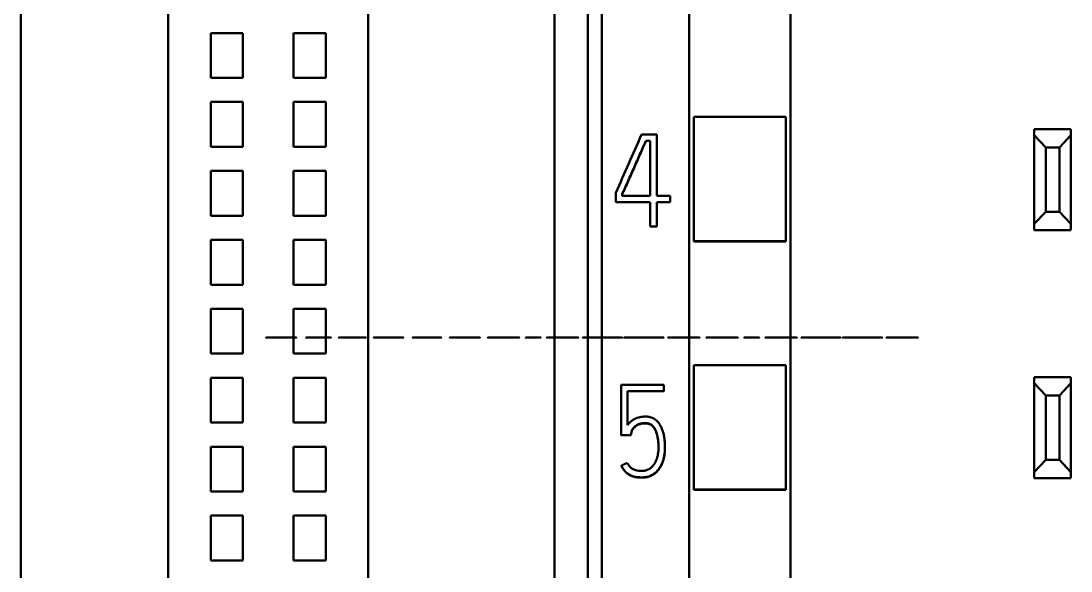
# Model space of a CAD drawing. Header units: millimetres. Extents: x 0 to 594, y 0 to 420.
# Drawn here: x 118.74 to 141.56, y 271.21 to 283.18 of the extents above; entities that cross this region are included whole.
import ezdxf

# ---------------------------------------------------------------- set-up
doc = ezdxf.new("R2010")
doc.units = ezdxf.units.MM
doc.layers.add('1', color=7, linetype='Continuous')
doc.layers.add('66', color=7, linetype='Continuous')

msp = doc.modelspace()

# ---------------------------------------------------------------- linework, layer by layer
at = {"layer": '1', "color": 7, "linetype": 'Continuous', "lineweight": 50}
for p, q in [((131.061, 360.313), (131.061, 246.895)), ((135.461, 358.032), (135.461, 249.217)), ((118.736, 299.885), (118.736, 262.532)), ((130.336, 296.076), (130.336, 262.506)), ((121.936, 295.757), (121.936, 265.807)), ((126.286, 265.807), (126.286, 295.757)), ((131.361, 293.382), (131.361, 229.427)), ((133.261, 293.382), (133.261, 229.427)), ((122.861, 281.945), (122.861, 282.92)), ((122.861, 282.92), (123.561, 282.92)), ((123.561, 282.92), (123.561, 281.945)), ((124.661, 281.945), (124.661, 282.92)), ((124.661, 282.92), (125.361, 282.92)), ((125.361, 282.92), (125.361, 281.945)), ((123.561, 281.945), (122.861, 281.945)), ((125.361, 281.945), (124.661, 281.945)), ((122.861, 280.445), (122.861, 281.42)), ((122.861, 281.42), (123.561, 281.42)), ((123.561, 281.42), (123.561, 280.445)), ((124.661, 281.42), (125.361, 281.42)), ((124.661, 280.445), (124.661, 281.42)), ((125.361, 281.42), (125.361, 280.445)), ((133.361, 278.393), (133.361, 281.095)), ((135.361, 281.095), (133.361, 281.095)), ((135.361, 278.393), (135.361, 281.095)), ((140.761, 280.832), (141.561, 280.832)), ((140.761, 280.699), (140.761, 280.832)), ((141.561, 280.832), (141.561, 280.699)), ((132.227, 280.71), (132.557, 280.71)), ((132.415, 280.572), (132.318, 280.572)), ((132.415, 279.38), (132.415, 280.572)), ((132.557, 280.71), (132.557, 279.38)), ((141.011, 280.432), (140.761, 280.699)), ((140.761, 278.766), (140.761, 280.699)), ((141.561, 280.699), (141.311, 280.432)), ((141.561, 280.699), (141.561, 278.766)), ((123.561, 280.445), (122.861, 280.445)), ((125.361, 280.445), (124.661, 280.445)), ((141.311, 280.432), (141.011, 280.432)), ((141.011, 280.432), (141.011, 279.032)), ((141.311, 279.032), (141.311, 280.432)), ((122.861, 278.945), (122.861, 279.92)), ((122.861, 279.92), (123.561, 279.92)), ((123.561, 279.92), (123.561, 278.945)), ((124.661, 278.945), (124.661, 279.92)), ((124.661, 279.92), (125.361, 279.92)), ((125.361, 279.92), (125.361, 278.945)), ((131.667, 279.241), (131.667, 279.446)), ((131.805, 279.416), (131.805, 279.38)), ((131.805, 279.38), (132.415, 279.38)), ((132.557, 279.38), (132.851, 279.38)), ((132.851, 279.38), (132.851, 279.241)), ((132.415, 279.241), (131.667, 279.241)), ((132.415, 278.711), (132.415, 279.241)), ((132.557, 279.241), (132.557, 278.711)), ((132.851, 279.241), (132.557, 279.241)), ((123.561, 278.945), (122.861, 278.945)), ((125.361, 278.945), (124.661, 278.945)), ((140.761, 278.766), (141.011, 279.032)), ((141.011, 279.032), (141.311, 279.032)), ((141.311, 279.032), (141.561, 278.766)), ((132.557, 278.711), (132.415, 278.711)), ((140.761, 278.632), (140.761, 278.766)), ((141.561, 278.766), (141.561, 278.632)), ((141.561, 278.632), (140.761, 278.632)), ((122.861, 277.445), (122.861, 278.42)), ((122.861, 278.42), (123.561, 278.42)), ((123.561, 278.42), (123.561, 277.445)), ((124.661, 278.42), (125.361, 278.42)), ((124.661, 277.445), (124.661, 278.42)), ((125.361, 278.42), (125.361, 277.445)), ((133.361, 278.382), (133.361, 278.393)), ((135.361, 278.393), (133.361, 278.393)), ((135.361, 278.382), (133.361, 278.382)), ((135.361, 278.382), (135.361, 278.393)), ((123.561, 277.445), (122.861, 277.445)), ((125.361, 277.445), (124.661, 277.445)), ((122.861, 275.945), (122.861, 276.92)), ((122.861, 276.92), (123.561, 276.92)), ((123.561, 276.92), (123.561, 275.945)), ((124.661, 275.945), (124.661, 276.92)), ((124.661, 276.92), (125.361, 276.92)), ((125.361, 276.92), (125.361, 275.945)), ((123.561, 275.945), (122.861, 275.945)), ((125.361, 275.945), (124.661, 275.945)), ((133.361, 272.992), (133.361, 275.693)), ((135.361, 275.693), (133.361, 275.693)), ((135.361, 272.992), (135.361, 275.693)), ((122.861, 274.445), (122.861, 275.42)), ((122.861, 275.42), (123.561, 275.42)), ((123.561, 275.42), (123.561, 274.445)), ((124.661, 274.445), (124.661, 275.42)), ((124.661, 275.42), (125.361, 275.42)), ((125.361, 275.42), (125.361, 274.445)), ((140.761, 275.432), (141.561, 275.432)), ((140.761, 275.299), (140.761, 275.432)), ((141.011, 275.032), (140.761, 275.299)), ((140.761, 273.366), (140.761, 275.299)), ((141.561, 275.299), (141.311, 275.032)), ((141.561, 275.432), (141.561, 275.299)), ((141.561, 275.299), (141.561, 273.366)), ((131.783, 275.265), (131.783, 274.167)), ((132.707, 275.265), (131.783, 275.265)), ((131.922, 274.389), (131.922, 275.127)), ((131.922, 275.127), (132.707, 275.127)), ((132.707, 275.127), (132.707, 275.265)), ((132.707, 275.127), (132.707, 275.121)), ((141.311, 275.032), (141.011, 275.032)), ((141.011, 275.032), (141.011, 273.632)), ((141.311, 273.632), (141.311, 275.032)), ((123.561, 274.445), (122.861, 274.445)), ((125.361, 274.445), (124.661, 274.445)), ((131.783, 274.167), (131.783, 274.161)), ((131.783, 274.167), (131.994, 274.167)), ((131.994, 274.167), (131.994, 274.161)), ((122.861, 273.92), (123.561, 273.92)), ((122.861, 272.945), (122.861, 273.92)), ((123.561, 273.92), (123.561, 272.945)), ((124.661, 272.945), (124.661, 273.92)), ((124.661, 273.92), (125.361, 273.92)), ((125.361, 273.92), (125.361, 272.945)), ((132.735, 273.902), (132.735, 273.908)), ((131.789, 273.51), (131.789, 273.504)), ((140.761, 273.366), (141.011, 273.632)), ((141.011, 273.632), (141.311, 273.632)), ((141.311, 273.632), (141.561, 273.366)), ((140.761, 273.232), (140.761, 273.366)), ((141.561, 273.232), (140.761, 273.232)), ((141.561, 273.366), (141.561, 273.232)), ((133.361, 272.982), (133.361, 272.992)), ((135.361, 272.992), (133.361, 272.992)), ((135.361, 272.982), (135.361, 272.992)), ((123.561, 272.945), (122.861, 272.945)), ((125.361, 272.945), (124.661, 272.945)), ((135.361, 272.982), (133.361, 272.982)), ((122.861, 271.445), (122.861, 272.42)), ((122.861, 272.42), (123.561, 272.42)), ((123.561, 272.42), (123.561, 271.445)), ((124.661, 272.42), (125.361, 272.42)), ((124.661, 271.445), (124.661, 272.42)), ((125.361, 272.42), (125.361, 271.445)), ((123.561, 271.445), (122.861, 271.445)), ((125.361, 271.445), (124.661, 271.445))]:
    msp.add_line(p, q, dxfattribs=at)
msp.add_ellipse((141.885, 240.787), major_axis=(441.592, 998.143), ratio=0.022901, start_param=1.540922, end_param=1.542189, dxfattribs=at)
for points, knots in [([(132.318, 280.572), (132.308, 280.548), (132.297, 280.523), (132.276, 280.475), (132.266, 280.451), (132.234, 280.379), (132.213, 280.33), (132.17, 280.234), (132.149, 280.186), (132.106, 280.089), (132.085, 280.041), (132.042, 279.945), (132.02, 279.897), (131.977, 279.801), (131.956, 279.752), (131.913, 279.656), (131.892, 279.608), (131.86, 279.536), (131.849, 279.512), (131.832, 279.476), (131.827, 279.464), (131.816, 279.44), (131.811, 279.428), (131.805, 279.416)], [0, 0, 0, 0, 0.0625, 0.0625, 0.125, 0.125, 0.25, 0.25, 0.375, 0.375, 0.5, 0.5, 0.625, 0.625, 0.75, 0.75, 0.875, 0.875, 0.9375, 0.9375, 0.96875, 0.96875, 1, 1, 1, 1]), ([(131.805, 279.409), (131.811, 279.421), (131.816, 279.433), (131.827, 279.457), (131.832, 279.469), (131.849, 279.505), (131.86, 279.53), (131.892, 279.602), (131.913, 279.65), (131.956, 279.746), (131.977, 279.794), (132.02, 279.891), (132.042, 279.939), (132.085, 280.035), (132.106, 280.083), (132.149, 280.18), (132.17, 280.228), (132.213, 280.324), (132.234, 280.373), (132.266, 280.445), (132.276, 280.469), (132.297, 280.517), (132.308, 280.541), (132.318, 280.566)], [0, 0, 0, 0, 0.03125, 0.03125, 0.0625, 0.0625, 0.125, 0.125, 0.25, 0.25, 0.375, 0.375, 0.5, 0.5, 0.625, 0.625, 0.75, 0.75, 0.875, 0.875, 0.9375, 0.9375, 1, 1, 1, 1]), ([(131.789, 273.51), (131.801, 273.483), (131.814, 273.458), (131.839, 273.422), (131.847, 273.41), (131.866, 273.388), (131.876, 273.377), (131.898, 273.358), (131.909, 273.349), (131.932, 273.331), (131.944, 273.323), (131.969, 273.308), (131.982, 273.301), (132.008, 273.289), (132.022, 273.284), (132.05, 273.275), (132.064, 273.271), (132.092, 273.264), (132.106, 273.261), (132.135, 273.257), (132.15, 273.256), (132.172, 273.254), (132.179, 273.254), (132.194, 273.253), (132.201, 273.253), (132.223, 273.252), (132.238, 273.252), (132.267, 273.253), (132.281, 273.254), (132.311, 273.257), (132.325, 273.259), (132.354, 273.266), (132.368, 273.269), (132.41, 273.283), (132.437, 273.295), (132.475, 273.317), (132.488, 273.325), (132.512, 273.342), (132.523, 273.351), (132.545, 273.37), (132.556, 273.38), (132.576, 273.402), (132.585, 273.413), (132.612, 273.448), (132.628, 273.473), (132.649, 273.511), (132.656, 273.524), (132.668, 273.551), (132.674, 273.565), (132.69, 273.606), (132.699, 273.633), (132.714, 273.69), (132.72, 273.718), (132.726, 273.762), (132.728, 273.776), (132.731, 273.805), (132.732, 273.82), (132.734, 273.864), (132.735, 273.893), (132.734, 273.952), (132.732, 274.01), (132.726, 274.068), (132.719, 274.126), (132.714, 274.155), (132.704, 274.198), (132.701, 274.212), (132.693, 274.24), (132.689, 274.255), (132.675, 274.296), (132.665, 274.324), (132.645, 274.363), (132.638, 274.377), (132.623, 274.402), (132.615, 274.414), (132.59, 274.45), (132.571, 274.472), (132.526, 274.511), (132.501, 274.527), (132.462, 274.547), (132.448, 274.552), (132.42, 274.562), (132.405, 274.565), (132.377, 274.571), (132.362, 274.572), (132.332, 274.575), (132.318, 274.575), (132.288, 274.575), (132.274, 274.574), (132.244, 274.572), (132.23, 274.57), (132.201, 274.565), (132.187, 274.562), (132.158, 274.555), (132.144, 274.551), (132.116, 274.541), (132.102, 274.536), (132.076, 274.523), (132.063, 274.516), (132.037, 274.501), (132.025, 274.493), (132.001, 274.475), (131.99, 274.465), (131.969, 274.445), (131.959, 274.435), (131.939, 274.413), (131.93, 274.401), (131.922, 274.389)], [0, 0, 0, 0, 0.03125, 0.03125, 0.046875, 0.046875, 0.0625, 0.0625, 0.078125, 0.078125, 0.09375, 0.09375, 0.109375, 0.109375, 0.125, 0.125, 0.140625, 0.140625, 0.15625, 0.15625, 0.171875, 0.171875, 0.179688, 0.179688, 0.1875, 0.1875, 0.203125, 0.203125, 0.21875, 0.21875, 0.234375, 0.234375, 0.25, 0.25, 0.28125, 0.28125, 0.296875, 0.296875, 0.3125, 0.3125, 0.328125, 0.328125, 0.34375, 0.34375, 0.375, 0.375, 0.390625, 0.390625, 0.40625, 0.40625, 0.4375, 0.4375, 0.46875, 0.46875, 0.484375, 0.484375, 0.5, 0.5, 0.53125, 0.53125, 0.5625, 0.59375, 0.59375, 0.625, 0.625, 0.640625, 0.640625, 0.65625, 0.65625, 0.6875, 0.6875, 0.703125, 0.703125, 0.71875, 0.71875, 0.75, 0.75, 0.78125, 0.78125, 0.796875, 0.796875, 0.8125, 0.8125, 0.828125, 0.828125, 0.84375, 0.84375, 0.859375, 0.859375, 0.875, 0.875, 0.890625, 0.890625, 0.90625, 0.90625, 0.921875, 0.921875, 0.9375, 0.9375, 0.953125, 0.953125, 0.96875, 0.96875, 0.984375, 0.984375, 1, 1, 1, 1]), ([(131.994, 274.167), (131.995, 274.19), (131.998, 274.213), (132.007, 274.247), (132.01, 274.258), (132.02, 274.279), (132.025, 274.289), (132.037, 274.309), (132.044, 274.318), (132.059, 274.336), (132.067, 274.344), (132.084, 274.36), (132.093, 274.367), (132.112, 274.381), (132.122, 274.387), (132.142, 274.398), (132.152, 274.403), (132.173, 274.412), (132.184, 274.416), (132.218, 274.426), (132.24, 274.43), (132.275, 274.433), (132.286, 274.434), (132.309, 274.434), (132.321, 274.433), (132.344, 274.431), (132.355, 274.429), (132.372, 274.426), (132.378, 274.424), (132.389, 274.421), (132.395, 274.419), (132.411, 274.413), (132.421, 274.408), (132.441, 274.396), (132.451, 274.389), (132.468, 274.373), (132.476, 274.365), (132.49, 274.347), (132.497, 274.337), (132.516, 274.308), (132.526, 274.287), (132.544, 274.245), (132.551, 274.223), (132.571, 274.157), (132.58, 274.112), (132.589, 274.043), (132.591, 274.021), (132.593, 273.975), (132.594, 273.951), (132.595, 273.882), (132.594, 273.837), (132.585, 273.769), (132.581, 273.746), (132.574, 273.712), (132.571, 273.701), (132.565, 273.679), (132.562, 273.667), (132.55, 273.635), (132.542, 273.613), (132.526, 273.582), (132.521, 273.572), (132.509, 273.552), (132.502, 273.542), (132.482, 273.514), (132.467, 273.496), (132.443, 273.472), (132.434, 273.465), (132.416, 273.45), (132.406, 273.443), (132.386, 273.431), (132.376, 273.426), (132.355, 273.416), (132.344, 273.412), (132.311, 273.402), (132.288, 273.398), (132.253, 273.394), (132.242, 273.394), (132.218, 273.393), (132.207, 273.393), (132.172, 273.394), (132.149, 273.397), (132.115, 273.404), (132.104, 273.407), (132.082, 273.414), (132.071, 273.418), (132.039, 273.432), (132.019, 273.444), (131.992, 273.466), (131.983, 273.474), (131.966, 273.49), (131.951, 273.508), (131.938, 273.527), (131.926, 273.547), (131.921, 273.557), (131.916, 273.568)], [0, 0, 0, 0, 0.03125, 0.03125, 0.046875, 0.046875, 0.0625, 0.0625, 0.078125, 0.078125, 0.09375, 0.09375, 0.109375, 0.109375, 0.125, 0.125, 0.140625, 0.140625, 0.15625, 0.15625, 0.1875, 0.1875, 0.203125, 0.203125, 0.21875, 0.21875, 0.234375, 0.234375, 0.242187, 0.242187, 0.25, 0.25, 0.265625, 0.265625, 0.28125, 0.28125, 0.296875, 0.296875, 0.3125, 0.3125, 0.34375, 0.34375, 0.375, 0.375, 0.4375, 0.4375, 0.46875, 0.46875, 0.5, 0.5, 0.5625, 0.5625, 0.59375, 0.59375, 0.609375, 0.609375, 0.625, 0.625, 0.65625, 0.65625, 0.671875, 0.671875, 0.6875, 0.6875, 0.71875, 0.71875, 0.734375, 0.734375, 0.75, 0.75, 0.765625, 0.765625, 0.78125, 0.78125, 0.8125, 0.8125, 0.828125, 0.828125, 0.84375, 0.84375, 0.875, 0.875, 0.890625, 0.890625, 0.90625, 0.90625, 0.9375, 0.9375, 0.953125, 0.953125, 0.96875, 0.984375, 0.984375, 1, 1, 1, 1]), ([(132.595, 273.904), (132.595, 273.91), (132.595, 273.916), (132.594, 273.944), (132.594, 273.967), (132.591, 274.013), (132.589, 274.036), (132.583, 274.081), (132.579, 274.104), (132.57, 274.149), (132.565, 274.172), (132.555, 274.205), (132.551, 274.216), (132.544, 274.238), (132.539, 274.249), (132.526, 274.281), (132.516, 274.301), (132.497, 274.331), (132.491, 274.34), (132.476, 274.358), (132.468, 274.367), (132.451, 274.382), (132.442, 274.389), (132.422, 274.402), (132.411, 274.407), (132.39, 274.415), (132.379, 274.418), (132.356, 274.423), (132.344, 274.425), (132.321, 274.427), (132.31, 274.427), (132.287, 274.427), (132.275, 274.427), (132.252, 274.425), (132.241, 274.424), (132.218, 274.419), (132.196, 274.414), (132.174, 274.406), (132.153, 274.397), (132.142, 274.392), (132.112, 274.375), (132.093, 274.362), (132.068, 274.339), (132.06, 274.33), (132.044, 274.312), (132.038, 274.303), (132.025, 274.284), (132.02, 274.273), (132.011, 274.252), (132.007, 274.241), (132.001, 274.219), (131.999, 274.207), (131.995, 274.184), (131.994, 274.173), (131.994, 274.161)], [0, 0, 0, 0, 0.015899, 0.015899, 0.077406, 0.077406, 0.138912, 0.138912, 0.200418, 0.200418, 0.261925, 0.261925, 0.292678, 0.292678, 0.323431, 0.323431, 0.384937, 0.384937, 0.41569, 0.41569, 0.446443, 0.446443, 0.477197, 0.477197, 0.50795, 0.50795, 0.538703, 0.538703, 0.569456, 0.569456, 0.600209, 0.600209, 0.630962, 0.630962, 0.661715, 0.661715, 0.692469, 0.723222, 0.723222, 0.753975, 0.753975, 0.815481, 0.815481, 0.846234, 0.846234, 0.876987, 0.876987, 0.907741, 0.907741, 0.938494, 0.938494, 0.969247, 0.969247, 1, 1, 1, 1]), ([(132.735, 273.902), (132.735, 273.88), (132.734, 273.859), (132.732, 273.809), (132.729, 273.78), (132.723, 273.736), (132.721, 273.722), (132.715, 273.693), (132.712, 273.679), (132.702, 273.636), (132.693, 273.608), (132.672, 273.553), (132.66, 273.526), (132.632, 273.474), (132.617, 273.449), (132.591, 273.414), (132.581, 273.403), (132.562, 273.381), (132.552, 273.37), (132.519, 273.34), (132.495, 273.323), (132.458, 273.3), (132.445, 273.293), (132.418, 273.281), (132.404, 273.275), (132.362, 273.261), (132.334, 273.254), (132.29, 273.248), (132.275, 273.247), (132.246, 273.246), (132.231, 273.246), (132.202, 273.247), (132.187, 273.247), (132.158, 273.249), (132.143, 273.25), (132.114, 273.253), (132.1, 273.256), (132.071, 273.262), (132.056, 273.266), (132.028, 273.275), (132.015, 273.281), (131.988, 273.292), (131.975, 273.299), (131.949, 273.314), (131.936, 273.322), (131.912, 273.34), (131.901, 273.349), (131.879, 273.368), (131.869, 273.379), (131.849, 273.401), (131.84, 273.413), (131.815, 273.45), (131.801, 273.477), (131.789, 273.504)], [0, 0, 0, 0, 0.044434, 0.044434, 0.104157, 0.104157, 0.134018, 0.134018, 0.16388, 0.16388, 0.223602, 0.223602, 0.283325, 0.283325, 0.343048, 0.343048, 0.37291, 0.37291, 0.402771, 0.402771, 0.462494, 0.462494, 0.492355, 0.492355, 0.522217, 0.522217, 0.58194, 0.58194, 0.611801, 0.611801, 0.641663, 0.641663, 0.671524, 0.671524, 0.701386, 0.701386, 0.731247, 0.731247, 0.761108, 0.761108, 0.79097, 0.79097, 0.820831, 0.820831, 0.850693, 0.850693, 0.880554, 0.880554, 0.910416, 0.910416, 0.940277, 0.940277, 1, 1, 1, 1])]:
    msp.add_open_spline(points, degree=3, knots=knots, dxfattribs=at)
msp.add_rational_spline([(131.916, 273.568), (131.852, 273.539), (131.789, 273.51)], [0.499999993177, 0.500000006823, 0.499999993177], degree=2, dxfattribs=at)
at = {"layer": '66', "color": 7, "linetype": 'Continuous', "lineweight": 50}
for points, knots in [([(124.636, 276.292), (124.638, 276.292), (124.64, 276.292), (124.642, 276.292), (124.606, 276.292), (124.585, 276.292), (124.493, 276.292), (124.419, 276.292), (124.355, 276.292), (124.266, 276.292), (124.196, 276.292), (124.09, 276.292), (124.063, 276.292), (124.063, 276.292), (124.085, 276.292), (124.185, 276.292), (124.272, 276.292), (124.49, 276.292), (124.569, 276.292), (124.692, 276.292), (124.723, 276.292), (124.723, 276.292), (124.681, 276.292), (124.547, 276.292), (124.491, 276.292), (124.329, 276.292), (124.249, 276.292), (124.188, 276.292), (124.201, 276.292), (124.23, 276.292), (124.341, 276.292), (124.442, 276.292), (124.591, 276.292), (124.611, 276.292), (124.636, 276.292)], [0, 0, 0, 0, 0.010991, 0.010991, 0.010991, 0.018587, 0.018587, 0.105127, 0.105127, 0.105127, 0.18587, 0.18587, 0.273503, 0.273503, 0.346938, 0.346938, 0.435628, 0.435628, 0.506463, 0.506463, 0.57745, 0.57745, 0.665184, 0.665184, 0.717801, 0.717801, 0.802348, 0.802348, 0.802348, 0.876554, 0.876554, 0.987962, 0.987962, 1, 1, 1, 1]), ([(124.243, 276.292), (124.283, 276.292), (124.335, 276.292), (124.463, 276.292), (124.514, 276.292), (124.552, 276.292), (124.588, 276.292), (124.606, 276.292), (124.606, 276.292), (124.587, 276.292), (124.549, 276.292), (124.51, 276.292), (124.459, 276.292), (124.332, 276.292), (124.281, 276.292), (124.204, 276.292), (124.185, 276.292), (124.185, 276.292), (124.205, 276.292), (124.243, 276.292)], [0, 0, 0, 0, 0.125796, 0.125796, 0.249003, 0.249003, 0.249003, 0.378129, 0.378129, 0.509197, 0.509197, 0.509197, 0.63137, 0.63137, 0.755597, 0.755597, 0.879854, 0.879854, 1, 1, 1, 1]), ([(124.927, 276.292), (124.927, 276.292), (124.927, 276.292), (124.927, 276.292), (125.11, 276.292), (125.293, 276.292), (125.476, 276.292), (125.476, 276.292), (125.476, 276.292), (125.476, 276.292), (125.332, 276.292), (125.187, 276.292), (125.043, 276.292), (125.043, 276.292), (125.043, 276.292), (125.043, 276.292), (125.173, 276.292), (125.304, 276.292), (125.434, 276.292), (125.434, 276.292), (125.434, 276.292), (125.434, 276.292), (125.304, 276.292), (125.173, 276.292), (125.043, 276.292), (125.043, 276.292), (125.043, 276.292), (125.043, 276.292), (125.18, 276.292), (125.317, 276.292), (125.455, 276.292), (125.455, 276.292), (125.455, 276.292), (125.455, 276.292), (125.279, 276.292), (125.103, 276.292), (124.927, 276.292)], [0, 0, 0, 0, 0.21251, 0.21251, 0.21251, 0.329171, 0.329171, 0.329171, 0.349421, 0.349421, 0.349421, 0.441501, 0.441501, 0.441501, 0.5189, 0.5189, 0.5189, 0.602149, 0.602149, 0.602149, 0.622398, 0.622398, 0.622398, 0.705647, 0.705647, 0.705647, 0.780009, 0.780009, 0.780009, 0.867589, 0.867589, 0.867589, 0.887839, 0.887839, 0.887839, 1, 1, 1, 1]), ([(125.664, 276.292), (125.659, 276.292), (125.655, 276.292), (125.65, 276.292), (125.743, 276.292), (125.828, 276.292), (126.003, 276.292), (126.082, 276.292), (126.205, 276.292), (126.236, 276.292), (126.236, 276.292), (126.209, 276.292), (126.135, 276.292), (126.11, 276.292), (126.081, 276.292), (126.053, 276.292), (126.011, 276.292), (125.882, 276.292), (125.832, 276.292), (125.776, 276.292), (125.763, 276.292), (125.763, 276.292), (125.781, 276.292), (125.855, 276.292), (125.899, 276.292), (126.02, 276.292), (126.092, 276.292), (126.166, 276.292), (126.174, 276.292), (126.181, 276.292), (126.189, 276.292), (126.099, 276.292), (126.02, 276.292), (125.902, 276.292), (125.854, 276.292), (125.759, 276.292), (125.721, 276.292), (125.658, 276.292), (125.64, 276.292), (125.64, 276.292), (125.665, 276.292), (125.716, 276.292), (125.736, 276.292), (125.758, 276.292), (125.809, 276.292), (125.851, 276.292), (125.99, 276.292), (126.044, 276.292), (126.068, 276.292), (126.098, 276.292), (126.113, 276.292), (126.113, 276.292), (126.095, 276.292), (126.022, 276.292), (125.972, 276.292), (125.837, 276.292), (125.756, 276.292), (125.664, 276.292)], [0, 0, 0, 0, 0.016409, 0.016409, 0.016409, 0.058225, 0.058225, 0.111721, 0.111721, 0.167922, 0.167922, 0.218101, 0.218101, 0.238646, 0.238646, 0.238646, 0.267196, 0.267196, 0.3048, 0.3048, 0.342404, 0.342404, 0.386356, 0.386356, 0.429009, 0.429009, 0.484244, 0.484244, 0.484244, 0.508937, 0.508937, 0.508937, 0.565074, 0.565074, 0.607508, 0.607508, 0.654788, 0.654788, 0.718615, 0.718615, 0.789618, 0.789618, 0.789618, 0.810403, 0.810403, 0.831095, 0.831095, 0.860135, 0.860135, 0.860135, 0.891325, 0.891325, 0.924863, 0.924863, 0.960516, 0.960516, 1, 1, 1, 1]), ([(126.487, 276.292), (126.529, 276.292), (126.572, 276.292), (126.614, 276.292), (126.759, 276.292), (126.903, 276.292), (127.048, 276.292), (127.048, 276.292), (127.048, 276.292), (127.048, 276.292), (126.832, 276.292), (126.615, 276.292), (126.399, 276.292), (126.399, 276.292), (126.399, 276.292), (126.399, 276.292), (126.576, 276.292), (126.752, 276.292), (126.929, 276.292), (126.782, 276.292), (126.634, 276.292), (126.487, 276.292)], [0, 0, 0, 0, 0.036215, 0.036215, 0.036215, 0.322246, 0.322246, 0.322246, 0.349407, 0.349407, 0.349407, 0.534482, 0.534482, 0.534482, 0.561643, 0.561643, 0.561643, 0.712917, 0.712917, 0.712917, 1, 1, 1, 1]), ([(127.292, 276.292), (127.278, 276.292), (127.264, 276.292), (127.25, 276.292), (127.337, 276.292), (127.424, 276.292), (127.611, 276.292), (127.693, 276.292), (127.759, 276.292), (127.836, 276.292), (127.875, 276.292), (127.875, 276.292), (127.844, 276.292), (127.725, 276.292), (127.649, 276.292), (127.502, 276.292), (127.449, 276.292), (127.394, 276.292), (127.398, 276.292), (127.402, 276.292), (127.406, 276.292), (127.548, 276.292), (127.69, 276.292), (127.832, 276.292), (127.832, 276.292), (127.832, 276.292), (127.832, 276.292), (127.652, 276.292), (127.472, 276.292), (127.292, 276.292), (127.287, 276.292), (127.282, 276.292), (127.277, 276.292), (127.371, 276.292), (127.456, 276.292), (127.606, 276.292), (127.663, 276.292), (127.739, 276.292), (127.758, 276.292), (127.758, 276.292), (127.736, 276.292), (127.693, 276.292), (127.647, 276.292), (127.585, 276.292), (127.441, 276.292), (127.368, 276.292), (127.292, 276.292)], [0, 0, 0, 0, 0.020196, 0.020196, 0.020196, 0.073566, 0.073566, 0.134214, 0.134214, 0.134214, 0.195453, 0.195453, 0.251514, 0.251514, 0.303335, 0.303335, 0.329668, 0.329668, 0.329668, 0.389918, 0.389918, 0.389918, 0.477765, 0.477765, 0.477765, 0.497395, 0.497395, 0.497395, 0.608635, 0.608635, 0.608635, 0.713812, 0.713812, 0.713812, 0.768046, 0.768046, 0.819122, 0.819122, 0.864375, 0.864375, 0.916877, 0.916877, 0.916877, 0.960794, 0.960794, 1, 1, 1, 1]), ([(128.139, 276.292), (128.137, 276.292), (128.135, 276.292), (128.133, 276.292), (128.166, 276.292), (128.188, 276.292), (128.282, 276.292), (128.356, 276.292), (128.509, 276.292), (128.579, 276.292), (128.686, 276.292), (128.713, 276.292), (128.713, 276.292), (128.671, 276.292), (128.533, 276.292), (128.464, 276.292), (128.285, 276.292), (128.206, 276.292), (128.083, 276.292), (128.052, 276.292), (128.052, 276.292), (128.094, 276.292), (128.228, 276.292), (128.284, 276.292), (128.446, 276.292), (128.526, 276.292), (128.587, 276.292), (128.574, 276.292), (128.546, 276.292), (128.433, 276.292), (128.333, 276.292), (128.182, 276.292), (128.162, 276.292), (128.139, 276.292)], [0, 0, 0, 0, 0.010188, 0.010188, 0.010188, 0.017208, 0.017208, 0.074632, 0.074632, 0.154044, 0.154044, 0.239952, 0.239952, 0.340578, 0.340578, 0.405729, 0.405729, 0.481946, 0.481946, 0.558492, 0.558492, 0.652891, 0.652891, 0.709724, 0.709724, 0.800802, 0.800802, 0.800802, 0.87479, 0.87479, 0.986381, 0.986381, 1, 1, 1, 1]), ([(128.227, 276.292), (128.266, 276.292), (128.316, 276.292), (128.442, 276.292), (128.493, 276.292), (128.571, 276.292), (128.59, 276.292), (128.59, 276.292), (128.57, 276.292), (128.492, 276.292), (128.44, 276.292), (128.312, 276.292), (128.261, 276.292), (128.187, 276.292), (128.169, 276.292), (128.169, 276.292), (128.189, 276.292), (128.227, 276.292)], [0, 0, 0, 0, 0.129265, 0.129265, 0.259625, 0.259625, 0.387846, 0.387846, 0.510472, 0.510472, 0.636446, 0.636446, 0.760864, 0.760864, 0.878421, 0.878421, 1, 1, 1, 1]), ([(129.487, 276.292), (129.43, 276.292), (129.344, 276.292), (128.998, 276.292), (128.883, 276.292), (128.883, 276.292), (128.912, 276.292), (129.024, 276.292), (129.111, 276.292), (129.356, 276.292), (129.45, 276.292), (129.55, 276.292), (129.572, 276.292), (129.572, 276.292), (129.543, 276.292), (129.487, 276.292)], [0, 0, 0, 0, 0.124815, 0.124815, 0.371879, 0.371879, 0.499452, 0.499452, 0.627025, 0.627025, 0.768837, 0.768837, 0.877113, 0.877113, 1, 1, 1, 1]), ([(129.04, 276.292), (129.077, 276.292), (129.139, 276.292), (129.308, 276.292), (129.367, 276.292), (129.438, 276.292), (129.454, 276.292), (129.454, 276.292), (129.441, 276.292), (129.377, 276.292), (129.315, 276.292), (129.147, 276.292), (129.087, 276.292), (129.017, 276.292), (129.001, 276.292), (129.001, 276.292), (129.014, 276.292), (129.04, 276.292)], [0, 0, 0, 0, 0.148649, 0.148649, 0.283946, 0.283946, 0.397779, 0.397779, 0.501147, 0.501147, 0.64939, 0.64939, 0.785131, 0.785131, 0.900096, 0.900096, 1, 1, 1, 1]), ([(129.702, 276.292), (129.702, 276.292), (129.702, 276.292), (129.702, 276.292), (129.813, 276.292), (129.925, 276.292), (130.036, 276.292), (130.036, 276.292), (130.036, 276.292), (130.036, 276.292), (129.925, 276.292), (129.813, 276.292), (129.702, 276.292)], [0, 0, 0, 0, 0.104454, 0.104454, 0.104454, 0.5, 0.5, 0.5, 0.604454, 0.604454, 0.604454, 1, 1, 1, 1]), ([(130.769, 276.292), (130.712, 276.292), (130.626, 276.292), (130.281, 276.292), (130.166, 276.292), (130.166, 276.292), (130.194, 276.292), (130.307, 276.292), (130.393, 276.292), (130.639, 276.292), (130.732, 276.292), (130.833, 276.292), (130.854, 276.292), (130.854, 276.292), (130.826, 276.292), (130.769, 276.292)], [0, 0, 0, 0, 0.124815, 0.124815, 0.371879, 0.371879, 0.499452, 0.499452, 0.627025, 0.627025, 0.768837, 0.768837, 0.877113, 0.877113, 1, 1, 1, 1]), ([(130.322, 276.292), (130.359, 276.292), (130.422, 276.292), (130.591, 276.292), (130.65, 276.292), (130.72, 276.292), (130.737, 276.292), (130.737, 276.292), (130.723, 276.292), (130.66, 276.292), (130.597, 276.292), (130.429, 276.292), (130.37, 276.292), (130.299, 276.292), (130.283, 276.292), (130.283, 276.292), (130.296, 276.292), (130.322, 276.292)], [0, 0, 0, 0, 0.148649, 0.148649, 0.283946, 0.283946, 0.397779, 0.397779, 0.501147, 0.501147, 0.64939, 0.64939, 0.785131, 0.785131, 0.900096, 0.900096, 1, 1, 1, 1]), ([(131.187, 276.292), (131.311, 276.292), (131.435, 276.292), (131.56, 276.292), (131.601, 276.292), (131.641, 276.292), (131.682, 276.292), (131.724, 276.292), (131.766, 276.292), (131.807, 276.292), (131.688, 276.292), (131.568, 276.292), (131.449, 276.292), (131.4, 276.292), (131.351, 276.292), (131.303, 276.292), (131.184, 276.292), (131.065, 276.292), (130.947, 276.292), (130.986, 276.292), (131.025, 276.292), (131.064, 276.292), (131.105, 276.292), (131.146, 276.292), (131.187, 276.292)], [0, 0, 0, 0, 0.102754, 0.102754, 0.102754, 0.205071, 0.205071, 0.205071, 0.239517, 0.239517, 0.239517, 0.532428, 0.532428, 0.532428, 0.572713, 0.572713, 0.572713, 0.865353, 0.865353, 0.865353, 0.897683, 0.897683, 0.897683, 1, 1, 1, 1]), ([(131.436, 276.292), (131.466, 276.292), (131.495, 276.292), (131.525, 276.292), (131.424, 276.292), (131.323, 276.292), (131.222, 276.292), (131.252, 276.292), (131.282, 276.292), (131.338, 276.292), (131.358, 276.292), (131.375, 276.292), (131.393, 276.292), (131.414, 276.292), (131.436, 276.292)], [0, 0, 0, 0, 0.214674, 0.214674, 0.214674, 0.449143, 0.449143, 0.449143, 0.663766, 0.663766, 0.840009, 0.840009, 0.840009, 1, 1, 1, 1]), ([(132.087, 276.292), (132.212, 276.292), (132.336, 276.292), (132.46, 276.292), (132.501, 276.292), (132.542, 276.292), (132.583, 276.292), (132.625, 276.292), (132.666, 276.292), (132.708, 276.292), (132.588, 276.292), (132.469, 276.292), (132.349, 276.292), (132.3, 276.292), (132.252, 276.292), (132.203, 276.292), (132.085, 276.292), (131.966, 276.292), (131.847, 276.292), (131.886, 276.292), (131.926, 276.292), (131.965, 276.292), (132.006, 276.292), (132.046, 276.292), (132.087, 276.292)], [0, 0, 0, 0, 0.102754, 0.102754, 0.102754, 0.205071, 0.205071, 0.205071, 0.239517, 0.239517, 0.239517, 0.532428, 0.532428, 0.532428, 0.572713, 0.572713, 0.572713, 0.865353, 0.865353, 0.865353, 0.897683, 0.897683, 0.897683, 1, 1, 1, 1]), ([(132.336, 276.292), (132.366, 276.292), (132.396, 276.292), (132.425, 276.292), (132.324, 276.292), (132.223, 276.292), (132.122, 276.292), (132.152, 276.292), (132.183, 276.292), (132.238, 276.292), (132.258, 276.292), (132.275, 276.292), (132.294, 276.292), (132.314, 276.292), (132.336, 276.292)], [0, 0, 0, 0, 0.214674, 0.214674, 0.214674, 0.449143, 0.449143, 0.449143, 0.663766, 0.663766, 0.840009, 0.840009, 0.840009, 1, 1, 1, 1]), ([(133.403, 276.292), (133.346, 276.292), (133.26, 276.292), (132.914, 276.292), (132.799, 276.292), (132.799, 276.292), (132.828, 276.292), (132.941, 276.292), (133.027, 276.292), (133.272, 276.292), (133.366, 276.292), (133.466, 276.292), (133.488, 276.292), (133.488, 276.292), (133.459, 276.292), (133.403, 276.292)], [0, 0, 0, 0, 0.124815, 0.124815, 0.371879, 0.371879, 0.499452, 0.499452, 0.627025, 0.627025, 0.768837, 0.768837, 0.877113, 0.877113, 1, 1, 1, 1]), ([(132.956, 276.292), (132.993, 276.292), (133.055, 276.292), (133.224, 276.292), (133.284, 276.292), (133.354, 276.292), (133.37, 276.292), (133.37, 276.292), (133.357, 276.292), (133.293, 276.292), (133.231, 276.292), (133.063, 276.292), (133.004, 276.292), (132.933, 276.292), (132.917, 276.292), (132.917, 276.292), (132.93, 276.292), (132.956, 276.292)], [0, 0, 0, 0, 0.148649, 0.148649, 0.283946, 0.283946, 0.397779, 0.397779, 0.501147, 0.501147, 0.64939, 0.64939, 0.785131, 0.785131, 0.900096, 0.900096, 1, 1, 1, 1]), ([(134.236, 276.292), (134.178, 276.292), (134.092, 276.292), (133.747, 276.292), (133.632, 276.292), (133.632, 276.292), (133.66, 276.292), (133.773, 276.292), (133.86, 276.292), (134.105, 276.292), (134.198, 276.292), (134.299, 276.292), (134.32, 276.292), (134.32, 276.292), (134.292, 276.292), (134.236, 276.292)], [0, 0, 0, 0, 0.124815, 0.124815, 0.371879, 0.371879, 0.499452, 0.499452, 0.627025, 0.627025, 0.768837, 0.768837, 0.877113, 0.877113, 1, 1, 1, 1]), ([(133.789, 276.292), (133.826, 276.292), (133.888, 276.292), (134.057, 276.292), (134.116, 276.292), (134.186, 276.292), (134.203, 276.292), (134.203, 276.292), (134.19, 276.292), (134.126, 276.292), (134.064, 276.292), (133.896, 276.292), (133.836, 276.292), (133.766, 276.292), (133.749, 276.292), (133.749, 276.292), (133.762, 276.292), (133.789, 276.292)], [0, 0, 0, 0, 0.148649, 0.148649, 0.283946, 0.283946, 0.397779, 0.397779, 0.501147, 0.501147, 0.64939, 0.64939, 0.785131, 0.785131, 0.900096, 0.900096, 1, 1, 1, 1]), ([(134.451, 276.292), (134.451, 276.292), (134.451, 276.292), (134.451, 276.292), (134.562, 276.292), (134.673, 276.292), (134.785, 276.292), (134.785, 276.292), (134.785, 276.292), (134.785, 276.292), (134.673, 276.292), (134.562, 276.292), (134.451, 276.292)], [0, 0, 0, 0, 0.104454, 0.104454, 0.104454, 0.5, 0.5, 0.5, 0.604454, 0.604454, 0.604454, 1, 1, 1, 1]), ([(135.518, 276.292), (135.461, 276.292), (135.375, 276.292), (135.029, 276.292), (134.915, 276.292), (134.915, 276.292), (134.943, 276.292), (135.056, 276.292), (135.142, 276.292), (135.388, 276.292), (135.481, 276.292), (135.582, 276.292), (135.603, 276.292), (135.603, 276.292), (135.574, 276.292), (135.518, 276.292)], [0, 0, 0, 0, 0.124815, 0.124815, 0.371879, 0.371879, 0.499452, 0.499452, 0.627025, 0.627025, 0.768837, 0.768837, 0.877113, 0.877113, 1, 1, 1, 1]), ([(135.071, 276.292), (135.108, 276.292), (135.171, 276.292), (135.339, 276.292), (135.399, 276.292), (135.469, 276.292), (135.486, 276.292), (135.486, 276.292), (135.472, 276.292), (135.408, 276.292), (135.346, 276.292), (135.178, 276.292), (135.119, 276.292), (135.048, 276.292), (135.032, 276.292), (135.032, 276.292), (135.045, 276.292), (135.071, 276.292)], [0, 0, 0, 0, 0.148649, 0.148649, 0.283946, 0.283946, 0.397779, 0.397779, 0.501147, 0.501147, 0.64939, 0.64939, 0.785131, 0.785131, 0.900096, 0.900096, 1, 1, 1, 1]), ([(135.936, 276.292), (136.06, 276.292), (136.184, 276.292), (136.308, 276.292), (136.349, 276.292), (136.39, 276.292), (136.431, 276.292), (136.473, 276.292), (136.515, 276.292), (136.556, 276.292), (136.437, 276.292), (136.317, 276.292), (136.198, 276.292), (136.149, 276.292), (136.1, 276.292), (136.051, 276.292), (135.933, 276.292), (135.814, 276.292), (135.696, 276.292), (135.735, 276.292), (135.774, 276.292), (135.813, 276.292), (135.854, 276.292), (135.895, 276.292), (135.936, 276.292)], [0, 0, 0, 0, 0.102754, 0.102754, 0.102754, 0.205071, 0.205071, 0.205071, 0.239517, 0.239517, 0.239517, 0.532428, 0.532428, 0.532428, 0.572713, 0.572713, 0.572713, 0.865353, 0.865353, 0.865353, 0.897683, 0.897683, 0.897683, 1, 1, 1, 1]), ([(136.185, 276.292), (136.214, 276.292), (136.244, 276.292), (136.274, 276.292), (136.173, 276.292), (136.072, 276.292), (135.97, 276.292), (136.001, 276.292), (136.031, 276.292), (136.086, 276.292), (136.106, 276.292), (136.123, 276.292), (136.142, 276.292), (136.162, 276.292), (136.185, 276.292)], [0, 0, 0, 0, 0.214674, 0.214674, 0.214674, 0.449143, 0.449143, 0.449143, 0.663766, 0.663766, 0.840009, 0.840009, 0.840009, 1, 1, 1, 1]), ([(136.836, 276.292), (136.96, 276.292), (137.085, 276.292), (137.209, 276.292), (137.25, 276.292), (137.291, 276.292), (137.332, 276.292), (137.373, 276.292), (137.415, 276.292), (137.457, 276.292), (137.337, 276.292), (137.218, 276.292), (137.098, 276.292), (137.049, 276.292), (137.001, 276.292), (136.952, 276.292), (136.833, 276.292), (136.715, 276.292), (136.596, 276.292), (136.635, 276.292), (136.674, 276.292), (136.713, 276.292), (136.754, 276.292), (136.795, 276.292), (136.836, 276.292)], [0, 0, 0, 0, 0.102754, 0.102754, 0.102754, 0.205071, 0.205071, 0.205071, 0.239517, 0.239517, 0.239517, 0.532428, 0.532428, 0.532428, 0.572713, 0.572713, 0.572713, 0.865353, 0.865353, 0.865353, 0.897683, 0.897683, 0.897683, 1, 1, 1, 1]), ([(137.085, 276.292), (137.115, 276.292), (137.145, 276.292), (137.174, 276.292), (137.073, 276.292), (136.972, 276.292), (136.871, 276.292), (136.901, 276.292), (136.932, 276.292), (136.987, 276.292), (137.007, 276.292), (137.024, 276.292), (137.042, 276.292), (137.063, 276.292), (137.085, 276.292)], [0, 0, 0, 0, 0.214674, 0.214674, 0.214674, 0.449143, 0.449143, 0.449143, 0.663766, 0.663766, 0.840009, 0.840009, 0.840009, 1, 1, 1, 1]), ([(138.152, 276.292), (138.095, 276.292), (138.009, 276.292), (137.663, 276.292), (137.548, 276.292), (137.548, 276.292), (137.577, 276.292), (137.689, 276.292), (137.776, 276.292), (138.021, 276.292), (138.114, 276.292), (138.215, 276.292), (138.236, 276.292), (138.236, 276.292), (138.208, 276.292), (138.152, 276.292)], [0, 0, 0, 0, 0.124815, 0.124815, 0.371879, 0.371879, 0.499452, 0.499452, 0.627025, 0.627025, 0.768837, 0.768837, 0.877113, 0.877113, 1, 1, 1, 1]), ([(137.705, 276.292), (137.742, 276.292), (137.804, 276.292), (137.973, 276.292), (138.032, 276.292), (138.103, 276.292), (138.119, 276.292), (138.119, 276.292), (138.106, 276.292), (138.042, 276.292), (137.98, 276.292), (137.812, 276.292), (137.752, 276.292), (137.682, 276.292), (137.665, 276.292), (137.666, 276.292), (137.678, 276.292), (137.705, 276.292)], [0, 0, 0, 0, 0.148649, 0.148649, 0.283946, 0.283946, 0.397779, 0.397779, 0.501147, 0.501147, 0.64939, 0.64939, 0.785131, 0.785131, 0.900096, 0.900096, 1, 1, 1, 1])]:
    msp.add_open_spline(points, degree=3, knots=knots, dxfattribs=at)

doc.saveas('drawing.dxf')
